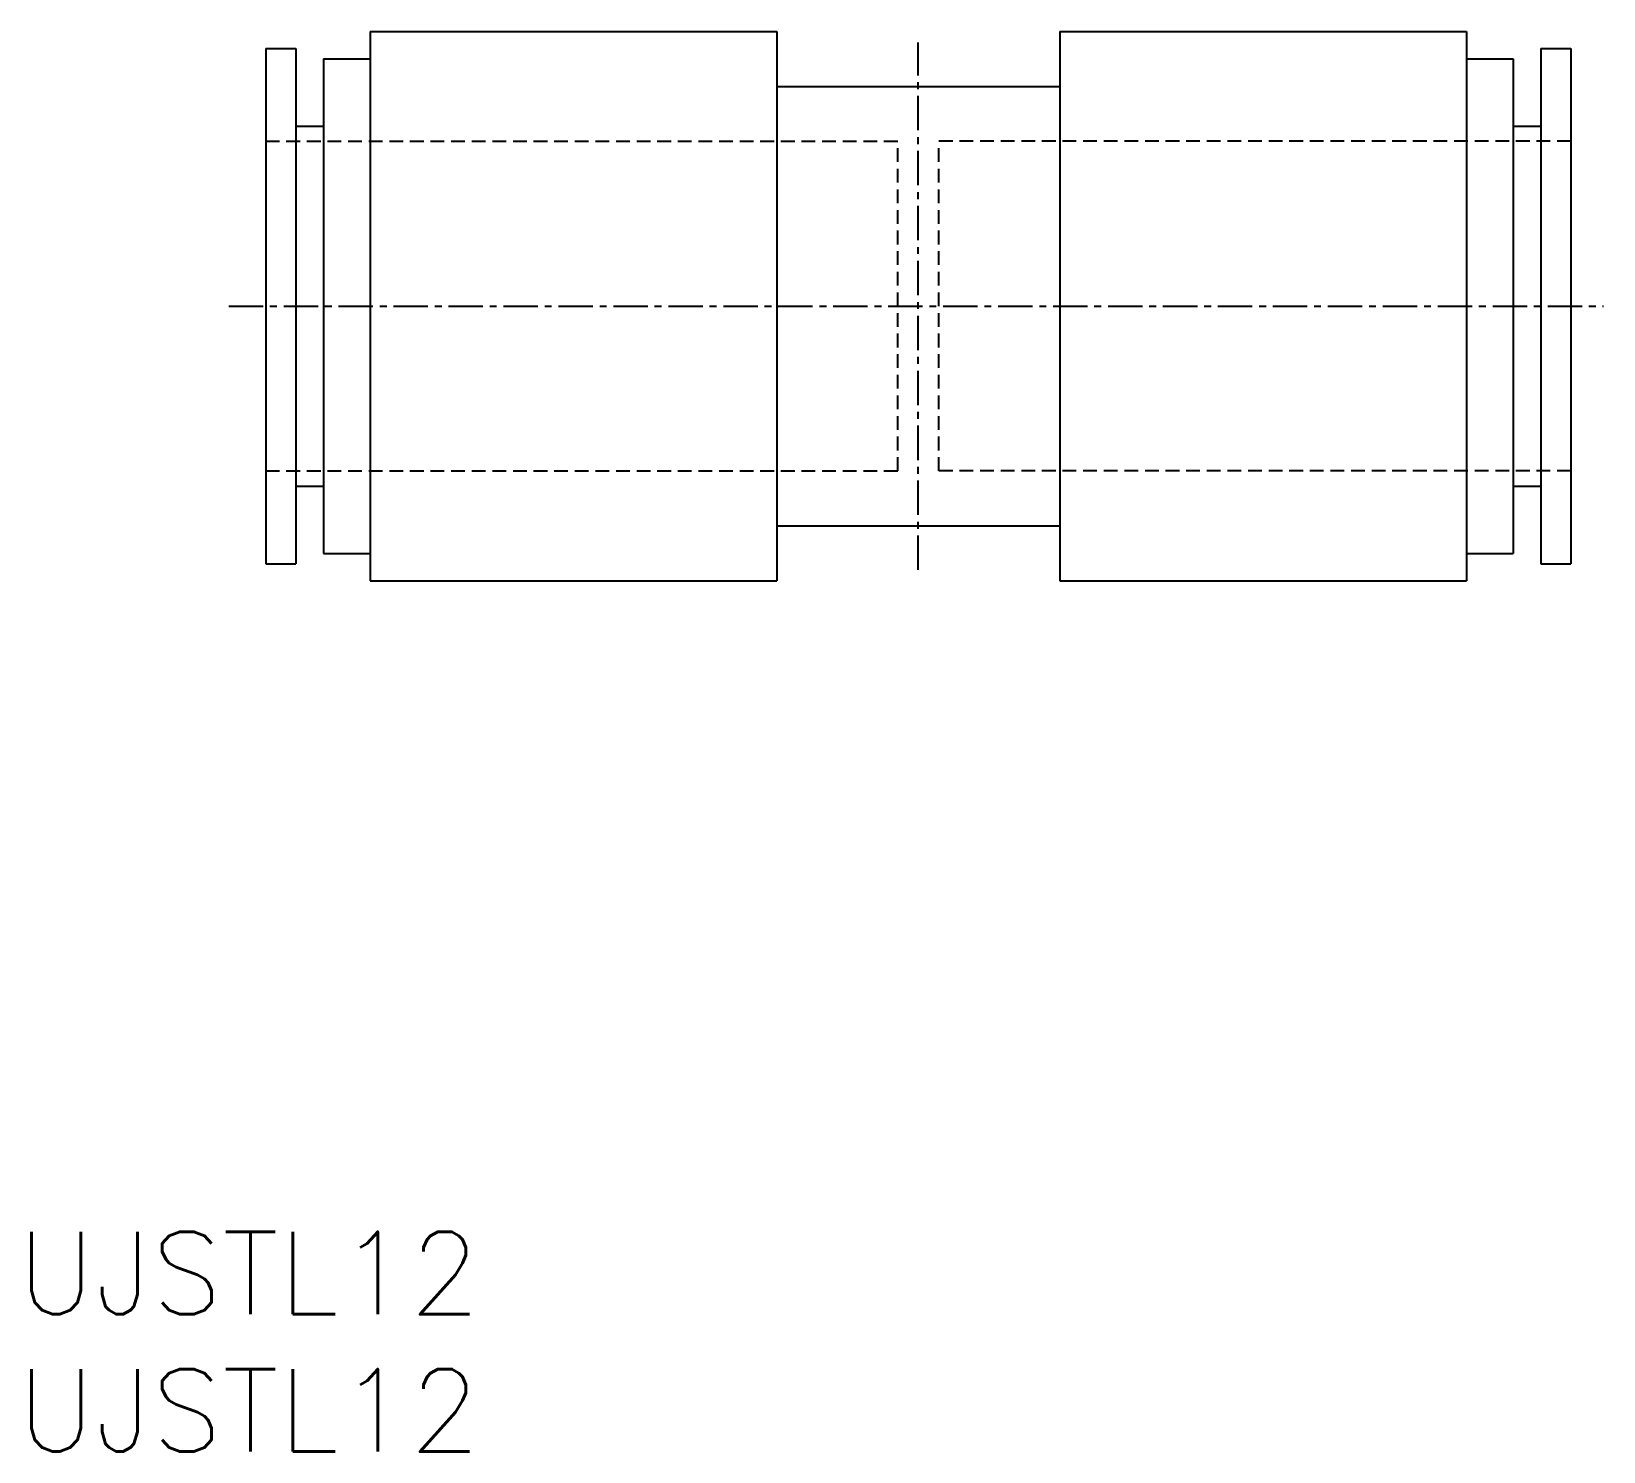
# Model space of a CAD drawing. Extents: x 0.5 to 57.7, y 0 to 51.7.
import ezdxf

# ---------------------------------------------------------------- set-up
doc = ezdxf.new("R2010")
doc.units = 0
doc.linetypes.add('CENTER', pattern=[2, 1.25, -0.25, 0.25, -0.25])
doc.linetypes.add('DASHED', pattern=[0.75, 0.5, -0.25])
doc.layers.get('0').update_dxf_attribs({"linetype": 'CONTINUOUS'})
doc.layers.add('CENTER', color=1, linetype='CENTER')
doc.styles.get("Standard").update_dxf_attribs({"font": 'txt.shx'})

# ---------------------------------------------------------------- blocks, each defined once
blk = doc.blocks.new('*U3')
at = {"color": 7, "linetype": 'CONTINUOUS'}
blk.add_text('UJSTL12', height=3, dxfattribs=at).set_placement((0, 0))
blk = doc.blocks.new('*U4')
at = {"color": 7, "linetype": 'CONTINUOUS'}
blk.add_text('UJSTL12', height=3, dxfattribs=at).set_placement((0, 5))

msp = doc.modelspace()

# ---------------------------------------------------------------- linework, layer by layer
at = {"color": 7, "linetype": 'CONTINUOUS'}
for p, q in [((12.84, 51.693), (27.64, 51.693)), ((12.84, 51.693), (12.84, 31.693)), ((27.64, 51.693), (27.64, 31.693)), ((37.94, 51.693), (52.74, 51.693)), ((37.94, 51.693), (37.94, 31.693)), ((52.74, 51.693), (52.74, 31.693)), ((9.04, 51.068), (10.14, 51.068)), ((9.04, 51.068), (9.04, 32.318)), ((10.14, 51.068), (10.14, 32.318)), ((55.44, 51.068), (56.54, 51.068)), ((55.44, 51.068), (55.44, 32.318)), ((56.54, 51.068), (56.54, 32.318)), ((11.14, 50.693), (11.14, 32.693)), ((11.14, 50.693), (12.84, 50.693)), ((52.74, 50.693), (54.44, 50.693)), ((54.44, 50.693), (54.44, 32.693)), ((27.64, 49.693), (37.94, 49.693)), ((10.14, 48.243), (11.14, 48.243)), ((54.44, 48.243), (55.44, 48.243)), ((10.14, 35.143), (11.14, 35.143)), ((54.44, 35.143), (55.44, 35.143)), ((27.64, 33.693), (37.94, 33.693)), ((11.14, 32.693), (12.84, 32.693)), ((52.74, 32.693), (54.44, 32.693)), ((9.04, 32.318), (10.14, 32.318)), ((55.44, 32.318), (56.54, 32.318)), ((12.84, 31.693), (27.64, 31.693)), ((37.94, 31.693), (52.74, 31.693))]:
    msp.add_line(p, q, dxfattribs=at)
at = {"color": 3, "linetype": 'DASHED'}
for p, q in [((9.04, 47.693), (32.04, 47.693)), ((32.04, 35.693), (32.04, 47.693)), ((56.54, 47.693), (33.54, 47.693)), ((33.54, 35.693), (33.54, 47.693)), ((9.04, 35.693), (32.04, 35.693)), ((56.54, 35.693), (33.54, 35.693))]:
    msp.add_line(p, q, dxfattribs=at)
at = {"layer": 'CENTER', "color": 1, "linetype": 'CENTER'}
for p, q in [((32.79, 32.093), (32.79, 51.293)), ((7.694, 41.693), (57.727, 41.693))]:
    msp.add_line(p, q, dxfattribs=at)

# ---------------------------------------------------------------- block references
at = {"color": 7, "linetype": 'CONTINUOUS'}
for name in ['*U4', '*U3']:
    msp.add_blockref(name, (0, 0), dxfattribs=at)

doc.saveas('drawing.dxf')
